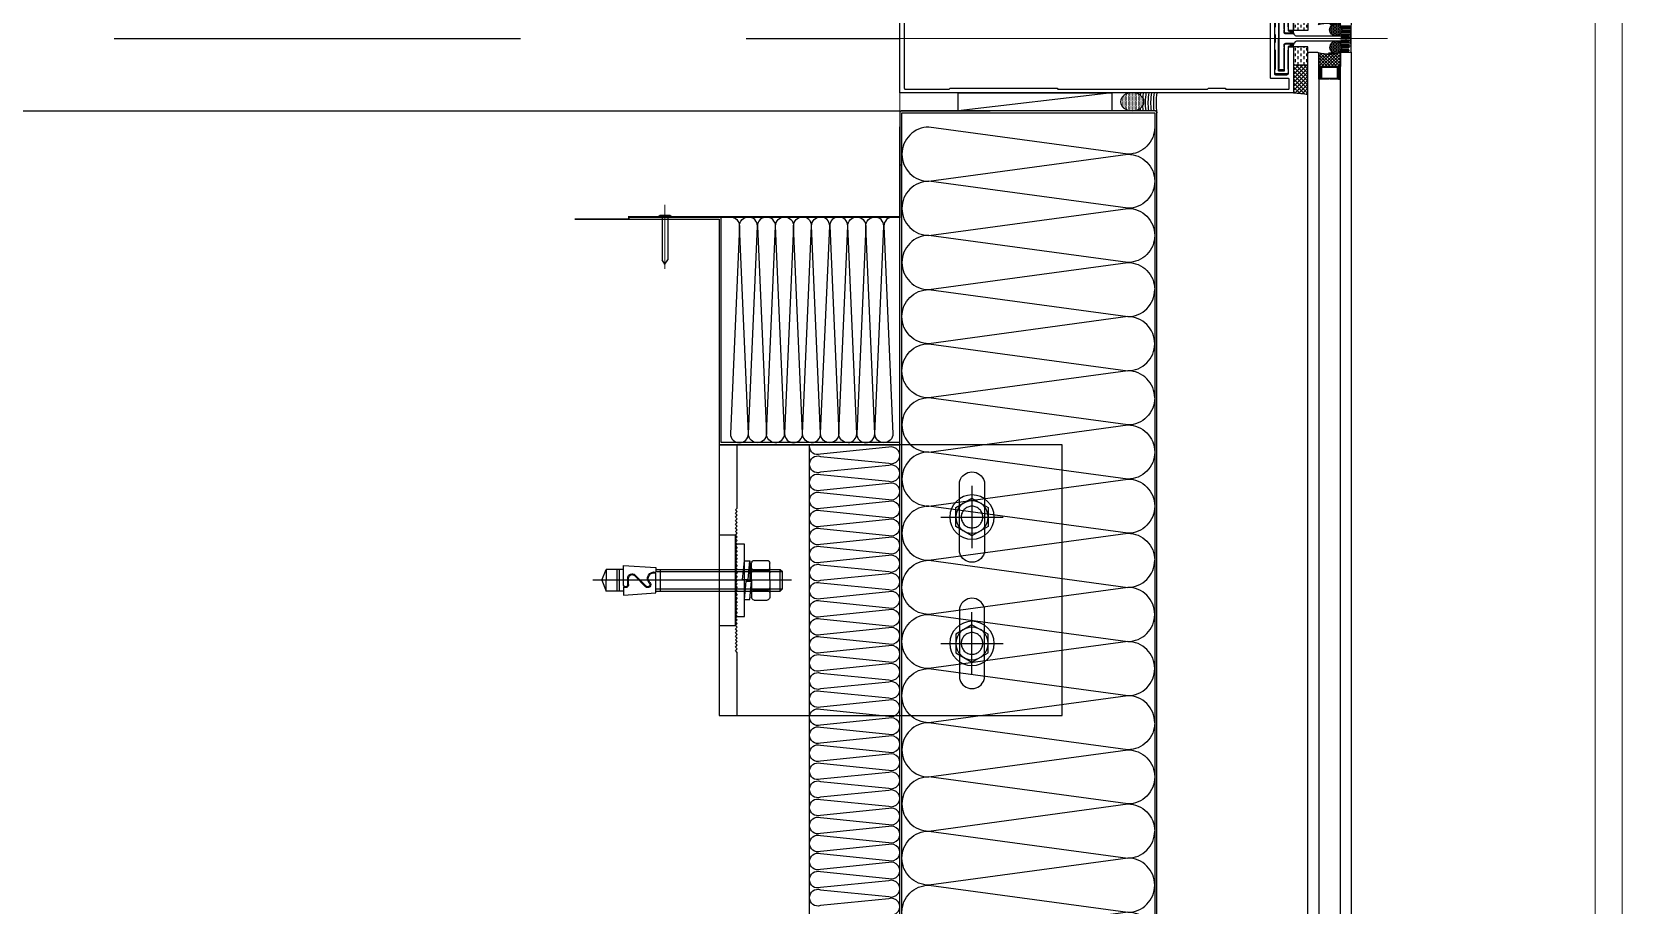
# Model space of a CAD drawing. Header units: millimetres. Extents: x 17311 to 801382, y -242618 to -104888.
# Drawn here: x 576165 to 577046, y -194609 to -194126 of the extents above; entities that cross this region are included whole.
import ezdxf

# ---------------------------------------------------------------- set-up
doc = ezdxf.new("R2010")
doc.units = ezdxf.units.MM
doc.header["$LTSCALE"] = 250
for name, pattern in [('CENTER', [50.8, 31.75, -6.35, 6.35, -6.35]), ('CENTER2', [28.575, 19.05, -3.175, 3.175, -3.175]), ('HID', [2.8, 1.8, -1]), ('HIDDEN', [9.525, 6.35, -3.175])]:
    doc.linetypes.add(name, pattern=pattern)
for name, color, linetype in [('8', 8, 'Continuous'), ('A-ETC-8', 8, 'Continuous'), ('A-FIN-8', 8, 'Continuous'), ('A-WIN', 4, 'Continuous'), ('B-AR', 7, 'Continuous'), ('EGI', 6, 'Continuous'), ('fastener', 1, 'Continuous'), ('FSTN', 6, 'Continuous'), ('GLASS', 7, 'Continuous'), ('ISL', 251, 'Continuous'), ('polyamide', 6, 'Continuous'), ('S-TEEL', 4, 'Continuous'), ('SEALANT', 252, 'Continuous'), ('W250', 7, 'Continuous'), ('인테리어', 7, 'HIDDEN')]:
    doc.layers.add(name, color=color, linetype=linetype)
doc.layers.add('A-WIN-ELE', color=8, linetype='Continuous', lineweight=9)
doc.layers.add('CEN', color=1, linetype='Continuous', lineweight=9)
pattern_1 = [(90, (81579.6663, 89232.96467), (-0.15875, 0.079375), [0, -0.15875])]
pattern_2 = [(225, (58237.0189, -22344.7967), (1.122532015, -1.122532015), []), (315, (58237.0189, -22344.7967), (1.122532015, 1.122532015), [])]
pattern_3 = [(270, (-24016.0779, 66483.7451), (1.5875, -1.5875), [1.5875, -1.5875])]
pattern_4 = [(315, (-462.3626, 2021.3178), (0.8838835, 0.8838835), []), (45, (-462.3626, 2021.3178), (-0.8838835, 0.8838835), [])]
pattern_5 = [(248.1986, (-173432.0886, -82748.5761), (0.464238432, -0.5222680618), [0, -0.625])]

# ---------------------------------------------------------------- blocks, each defined once
blk = doc.blocks.new('커튼월 히든바')
at = {"layer": 'GLASS', "transparency": 33554687}
h = blk.add_hatch(dxfattribs=at)
h.set_pattern_fill('ANSI37', color=253, scale=10, angle=90, style=0)
h.set_pattern_definition(pattern_4)
h.paths.add_polyline_path([(-182, 8.5, 0.198912), (-181.71, 7.79, 0.112366), (-194.29, 7.79, 0.198912), (-194, 8.5), (-194, 15.5), (-192.95, 15.5), (-192.95, 16.2, 0.414214), (-192.25, 15.5), (-183.75, 15.5, 0.414035), (-183.05, 16.2), (-183.05, 15.5), (-182, 15.5)])
h = blk.add_hatch(dxfattribs=at)
h.set_pattern_fill('ANSI37', color=253, scale=10, angle=270, style=0)
h.set_pattern_definition(pattern_4)
h.paths.add_polyline_path([(-182, -8.5, -0.198912), (-181.71, -7.79, -0.112366), (-194.29, -7.79, -0.198912), (-194, -8.5), (-194, -15.5), (-192.95, -15.5), (-192.95, -16.2, -0.414214), (-192.25, -15.5), (-183.75, -15.5, -0.414035), (-183.05, -16.2), (-183.05, -15.5), (-182, -15.5)])
at = {"layer": 'SEALANT', "transparency": 33554687}
h = blk.add_hatch(dxfattribs=at)
h.set_pattern_fill('ANSI37', color=253, scale=0.5)
h.set_pattern_definition(pattern_2)
h.paths.add_polyline_path([(-168, 14.5), (-176, 14.5), (-176, 31, 0.032752), (-168, 30)])
at = {"layer": 'SEALANT'}
h = blk.add_hatch(dxfattribs=at)
h.set_pattern_fill('DASH', color=253, scale=0.5, angle=90, style=0)
h.set_pattern_definition(pattern_3)
h.paths.add_polyline_path([(-168, 14.5), (-176, 14.5), (-176, 4.5), (-168, 4.5)])
at = {"layer": 'SEALANT', "transparency": 33554687}
h = blk.add_hatch(dxfattribs=at)
h.set_pattern_fill('DOTS', color=253, scale=0.5)
h.set_pattern_definition([(360, (-73304.1348, 247739.18495), (0.396875, 0.79375), [0, -0.79375])])
edge = h.paths.add_edge_path()
edge.add_line((-190.78, -8.19), (-191.18, -8.23))
edge.add_arc((-186, 40.48), 48.98, 263.93206, 271.30611)
edge.add_line((-184.88, -8.49), (-185.34, -8.46))
edge.add_line((-185.34, -8.46), (-185.79, -8.41))
edge.add_line((-185.79, -8.41), (-186.24, -8.34))
edge.add_line((-186.24, -8.34), (-186.68, -8.25))
edge.add_line((-186.68, -8.25), (-187.12, -8.14))
edge.add_line((-187.12, -8.14), (-187.55, -8.02))
edge.add_line((-187.55, -8.02), (-187.98, -7.87))
edge.add_line((-187.98, -7.87), (-188.4, -7.71))
edge.add_line((-188.4, -7.71), (-188.81, -7.54))
edge.add_line((-188.81, -7.54), (-189.14, -7.37))
edge.add_line((-189.14, -7.37), (-189.62, -7.74))
edge.add_line((-189.62, -7.74), (-190.18, -8.02))
edge.add_line((-190.18, -8.02), (-190.78, -8.19))
edge = h.paths.add_edge_path()
edge.add_line((-191.18, 8.23), (-190.78, 8.19))
edge.add_line((-190.78, 8.19), (-190.18, 8.02))
edge.add_line((-190.18, 8.02), (-189.62, 7.74))
edge.add_line((-189.62, 7.74), (-189.14, 7.37))
edge.add_line((-189.14, 7.37), (-188.81, 7.54))
edge.add_line((-188.81, 7.54), (-188.4, 7.71))
edge.add_line((-188.4, 7.71), (-187.98, 7.87))
edge.add_line((-187.98, 7.87), (-187.55, 8.02))
edge.add_line((-187.55, 8.02), (-187.12, 8.14))
edge.add_line((-187.12, 8.14), (-186.68, 8.25))
edge.add_line((-186.68, 8.25), (-186.24, 8.34))
edge.add_line((-186.24, 8.34), (-185.79, 8.41))
edge.add_line((-185.79, 8.41), (-185.34, 8.46))
edge.add_line((-185.34, 8.46), (-184.88, 8.49))
edge.add_arc((-186, -40.48), 48.98, 88.69389, 96.06856)
edge = h.paths.add_edge_path()
edge.add_line((-192.61, 8.02), (-192.39, 8.08))
edge.add_arc((-186, -40.48), 48.98, 97.49491, 99.74726)
edge.add_line((-194.29, 7.79), (-195, 7.5))
edge.add_line((-195, 7.5), (-199, 7.5))
edge.add_arc((-199, 8.5), 1, 190.59727, 270, ccw=False)
edge.add_arc((-290.65, 0), 91.05, -5.24052, 5.24052, ccw=False)
edge.add_arc((-199, -8.5), 1, 90, 169.40273, ccw=False)
edge.add_line((-199, -7.5), (-195, -7.5))
edge.add_line((-195, -7.5), (-194.29, -7.79))
edge.add_arc((-186, 40.48), 48.98, 260.25274, 262.50428)
edge.add_line((-192.39, -8.08), (-192.61, -8.02))
edge.add_line((-192.61, -8.02), (-193.17, -7.74))
edge.add_line((-193.17, -7.74), (-193.67, -7.37))
edge.add_line((-193.67, -7.37), (-194.09, -6.91))
edge.add_line((-194.09, -6.91), (-194.41, -6.38))
edge.add_line((-194.41, -6.38), (-194.64, -5.8))
edge.add_line((-194.64, -5.8), (-194.75, -5.18))
edge.add_line((-194.75, -5.18), (-194.75, -4.56))
edge.add_line((-194.75, -4.56), (-194.64, -3.95))
edge.add_line((-194.64, -3.95), (-194.41, -3.37))
edge.add_line((-194.41, -3.37), (-194.09, -2.84))
edge.add_line((-194.09, -2.84), (-193.67, -2.38))
edge.add_line((-193.67, -2.38), (-193.6, -2.33))
edge.add_line((-193.6, -2.33), (-193.7, -1.99))
edge.add_line((-193.7, -1.99), (-193.8, -1.6))
edge.add_line((-193.8, -1.6), (-193.87, -1.2))
edge.add_line((-193.87, -1.2), (-193.93, -0.8))
edge.add_line((-193.93, -0.8), (-193.96, -0.4))
edge.add_line((-193.96, -0.4), (-193.97, 0))
edge.add_line((-193.97, 0), (-193.96, 0.4))
edge.add_line((-193.96, 0.4), (-193.93, 0.8))
edge.add_line((-193.93, 0.8), (-193.87, 1.2))
edge.add_line((-193.87, 1.2), (-193.8, 1.6))
edge.add_line((-193.8, 1.6), (-193.7, 1.99))
edge.add_line((-193.7, 1.99), (-193.6, 2.33))
edge.add_line((-193.6, 2.33), (-193.67, 2.38))
edge.add_line((-193.67, 2.38), (-194.09, 2.84))
edge.add_line((-194.09, 2.84), (-194.41, 3.37))
edge.add_line((-194.41, 3.37), (-194.64, 3.95))
edge.add_line((-194.64, 3.95), (-194.75, 4.56))
edge.add_line((-194.75, 4.56), (-194.75, 5.18))
edge.add_line((-194.75, 5.18), (-194.64, 5.8))
edge.add_line((-194.64, 5.8), (-194.41, 6.38))
edge.add_line((-194.41, 6.38), (-194.09, 6.91))
edge.add_line((-194.09, 6.91), (-193.67, 7.37))
edge.add_line((-193.67, 7.37), (-193.17, 7.74))
edge.add_line((-193.17, 7.74), (-192.61, 8.02))
at = {"layer": 'SEALANT'}
h = blk.add_hatch(dxfattribs=at)
h.set_pattern_fill('DOTS', color=8, scale=10, angle=248.1986)
h.set_pattern_definition(pattern_5)
edge = h.paths.add_edge_path()
edge.add_ellipse((-191.4, 4.87), major_axis=(0, 3.37), ratio=1, start_angle=0, end_angle=360, ccw=False)
at = {"layer": 'SEALANT', "transparency": 33554687}
h = blk.add_hatch(dxfattribs=at)
h.set_pattern_fill('DOTS', color=253, scale=0.1, angle=90)
h.set_pattern_definition(pattern_1)
h.paths.add_polyline_path([(-167.92, 2.75), (-166.1, 2.75), (-166.1, 2.95), (-166.1, 3.84), (-166.1, 4.5), (-167.5, 4.5, -0.362029), (-167.99, 4.91, -0.057613), (-168.29, 2.46), (-168.06, 2.69, -0.198912)])
at = {"layer": 'SEALANT'}
h = blk.add_hatch(dxfattribs=at)
h.set_pattern_fill('DOTS', color=8, scale=10, angle=248.1986)
h.set_pattern_definition(pattern_5)
edge = h.paths.add_edge_path()
edge.add_ellipse((-191.4, -4.87), major_axis=(0, -3.37), ratio=1, start_angle=0, end_angle=360)
h = blk.add_hatch(dxfattribs=at)
h.set_pattern_fill('DASH', color=253, scale=0.5, angle=270, style=0)
h.set_pattern_definition(pattern_3)
h.paths.add_polyline_path([(-168, -14.5), (-176, -14.5), (-176, -4.5), (-168, -4.5)])
at = {"layer": 'SEALANT', "transparency": 33554687}
h = blk.add_hatch(dxfattribs=at)
h.set_pattern_fill('DOTS', color=253, scale=0.1, angle=270)
h.set_pattern_definition(pattern_1)
h.paths.add_polyline_path([(-167.92, -2.75), (-166.1, -2.75), (-166.1, -2.95), (-166.1, -3.84), (-166.1, -4.5), (-167.5, -4.5, 0.362029), (-167.99, -4.91, 0.057613), (-168.29, -2.46), (-168.06, -2.69, 0.198912)])
h = blk.add_hatch(dxfattribs=at)
h.set_pattern_fill('ANSI37', color=253, scale=0.5)
h.set_pattern_definition(pattern_2)
h.paths.add_polyline_path([(-168, -14.5), (-176, -14.5), (-176, -31, -0.032752), (-168, -30)])
at = {"layer": 'B-AR'}
for points in [[(-165.3, 19, -0.414214), (-164.3, 20), (-158, 20, -0.414214), (-157.5, 19.5), (-157.5, -19.5, -0.414214), (-158, -20), (-164.3, -20, -0.414214), (-165.3, -19), (-165.3, -4.7, 0.414214), (-165.5, -4.5), (-167.5, -4.5, 0.414214), (-168, -5), (-168, -30), (50, -30), (50, 30), (-168, 30), (-168, 5, 0.414214), (-167.5, 4.5), (-165.5, 4.5, 0.414214), (-165.3, 4.7)], [(-130.6, -28), (-165.2, -28, -0.414214), (-165.7, -27.5), (-165.7, -22.7, -0.414214), (-165.2, -22.2), (-155.8, -22.2, 0.414214), (-155.3, -21.7), (-155.3, 21.7, 0.414214), (-155.8, 22.2), (-165.2, 22.2, -0.414214), (-165.7, 22.7), (-165.7, 27.5, -0.414214), (-165.2, 28), (-130.6, 28), (-130.1, 27.5), (-120.9, 27.5), (-120.4, 28), (-37.6, 28), (-37.1, 27.5), (22.1, 27.5), (22.6, 28), (47, 28, -0.414214), (47.5, 27.5), (47.5, -27.5, -0.414214), (47, -28), (22.6, -28), (22.1, -27.5), (-37.1, -27.5), (-37.6, -28), (-120.4, -28), (-120.9, -27.5), (-130.1, -27.5)], [(-163.6, -2.75, -0.414214), (-162.6, -3.75), (-162.6, -4.63, 0.298217), (-162.9, -5.09, 0.298217), (-162.6, -5.55), (-162.6, -16.34, 0.298217), (-162.9, -16.8, 0.414214), (-162.4, -17.3), (-160.4, -17.3, 0.414214), (-159.9, -16.8, 0.236068), (-160.1, -16.4), (-160.1, -0.4, 0.236068), (-159.9, 0, 0.236068), (-160.1, 0.4), (-160.1, 16.4, 0.236068), (-159.9, 16.8, 0.414214), (-160.4, 17.3), (-162.4, 17.3, 0.414214), (-162.9, 16.8, 0.298217), (-162.6, 16.34), (-162.6, 5.55, 0.298217), (-162.9, 5.09, 0.298217), (-162.6, 4.63), (-162.6, 3.75, -0.414214), (-163.6, 2.75), (-167.92, 2.75, 0.198912), (-168.06, 2.69), (-168.96, 1.79, -0.198911), (-169.66, 1.5), (-195.8, 1.5, 0.414214), (-197.3, 0, 0.414214), (-195.8, -1.5), (-169.66, -1.5, -0.198912), (-168.96, -1.79), (-168.29, -2.46, 0.198912), (-167.59, -2.75)]]:
    blk.add_lwpolyline(points, format="xyb", close=True, dxfattribs=at)
at = {"layer": 'CEN', "ltscale": 0.005}
blk.add_line((70, 0, 0), (-220, 0), dxfattribs=at)
at = {"layer": 'GLASS', "color": 1, "linetype": 'Continuous'}
for p, q in [((-193.25, 15.5, 0), (-193.25, 22.5, 0)), ((-182.75, 15.5, 0), (-182.75, 22.5, 0)), ((-193.25, -15.5, 0), (-193.25, -22.5, 0)), ((-182.75, -15.5, 0), (-182.75, -22.5, 0))]:
    blk.add_line(p, q, dxfattribs=at)
at = {"layer": 'GLASS', "color": 1, "linetype": 'Continuous', "elevation": 0}
for points in [[(-192.95, 15.5), (-192.95, 22.5), (-194, 22.5), (-194, 15.5)], [(-183.05, 15.5), (-183.05, 22.5), (-182, 22.5), (-182, 15.5)], [(-192.95, -15.5), (-192.95, -22.5), (-194, -22.5), (-194, -15.5)], [(-183.05, -15.5), (-183.05, -22.5), (-182, -22.5), (-182, -15.5)]]:
    blk.add_lwpolyline(points, close=True, dxfattribs=at)
for points in [[(-183.05, 16.2, -0.414214), (-183.75, 15.5), (-192.25, 15.5, -0.414214), (-192.95, 16.2), (-192.95, 22, -0.414214), (-192.45, 22.5), (-188.5, 22.5), (-188, 22), (-187.5, 22.5), (-183.55, 22.5, -0.414214), (-183.05, 22), (-183.05, 16.2)], [(-183.55, 16.2), (-183.55, 21.8, 0.414214), (-183.75, 22), (-192.25, 22, 0.414214), (-192.45, 21.8), (-192.45, 16.2, 0.414214), (-192.25, 16), (-183.75, 16, 0.414214), (-183.55, 16.2)], [(-183.05, -16.2, 0.414214), (-183.75, -15.5), (-192.25, -15.5, 0.414214), (-192.95, -16.2), (-192.95, -22, 0.414214), (-192.45, -22.5), (-188.5, -22.5), (-188, -22), (-187.5, -22.5), (-183.55, -22.5, 0.414214), (-183.05, -22), (-183.05, -16.2)], [(-183.55, -16.2), (-183.55, -21.8, -0.414214), (-183.75, -22), (-192.25, -22, -0.414214), (-192.45, -21.8), (-192.45, -16.2, -0.414214), (-192.25, -16), (-183.75, -16, -0.414214), (-183.55, -16.2)]]:
    blk.add_lwpolyline(points, format="xyb", dxfattribs=at)
for points in [[(-182, 8.5, 0.198912), (-181.71, 7.79, 0.112366), (-194.29, 7.79, 0.198912), (-194, 8.5), (-194, 15.5), (-192.95, 15.5), (-192.95, 16.2, 0.414214), (-192.25, 15.5), (-183.75, 15.5, 0.414035), (-183.05, 16.2), (-183.05, 15.5), (-182, 15.5)], [(-182, -8.5, -0.198912), (-181.71, -7.79, -0.112366), (-194.29, -7.79, -0.198912), (-194, -8.5), (-194, -15.5), (-192.95, -15.5), (-192.95, -16.2, -0.414214), (-192.25, -15.5), (-183.75, -15.5, -0.414035), (-183.05, -16.2), (-183.05, -15.5), (-182, -15.5)]]:
    blk.add_lwpolyline(points, format="xyb", close=True, dxfattribs=at)
at = {"layer": 'GLASS', "color": 8, "linetype": 'Continuous'}
for centre in [(-191.63, 21.25, 0), (-191.63, 19.75, 0), (-191.63, 18.25, 0), (-190.25, 21.25, 0), (-190.25, 19.75, 0), (-190.25, 18.25, 0), (-188.75, 21.25, 0), (-188.75, 19.75, 0), (-188.75, 18.25, 0), (-187.25, 21.25, 0), (-187.25, 19.75, 0), (-187.25, 18.25, 0), (-185.75, 21.25, 0), (-185.75, 19.75, 0), (-185.75, 18.25, 0), (-184.25, 21.25, 0), (-184.25, 19.75, 0), (-184.25, 18.25, 0), (-191.63, 16.75, 0), (-190.25, 16.75, 0), (-188.75, 16.75, 0), (-187.25, 16.75, 0), (-185.75, 16.75, 0), (-184.25, 16.75, 0)]:
    blk.add_circle(centre, 0.65, dxfattribs=at)
at = {"layer": 'polyamide', "color": 5}
blk.add_lwpolyline([(-159.7, -17.85), (-159.7, 0), (-159.7, -17.85), (-163.1, -17.85), (-163.1, -3.45), (-163.6, -2.95), (-166.1, -2.95), (-166.1, -3.84), (-165.6, -4.34), (-165.1, -4.34), (-165.1, -6.4), (-164.8, -6.7), (-164.8, -16.99), (-165.1, -16.99), (-165.1, -19.05), (-164.6, -19.55), (-158.2, -19.55), (-157.7, -19.05), (-157.7, -16.99), (-158, -16.99), (-158, -6.5), (-157.7, -6.5), (-157.7, -2), (-158, -2), (-158, 2), (-157.7, 2), (-157.7, 6.49), (-158, 6.49), (-158, 16.99), (-157.7, 16.99), (-157.7, 19.05), (-158.2, 19.55), (-164.6, 19.55), (-165.1, 19.05), (-165.1, 16.99), (-164.8, 16.99), (-164.8, 6.7), (-165.1, 6.4), (-165.1, 4.34), (-165.6, 4.34), (-166.1, 3.84), (-166.1, 2.95), (-163.6, 2.95), (-163.1, 3.45), (-163.1, 17.85), (-159.7, 17.85), (-159.7, 0)], dxfattribs=at)
at = {"layer": 'SEALANT', "color": 4}
for points in [[(-168, 30, -0.032752), (-176, 31)], [(-168, -30, 0.032752), (-176, -31)]]:
    blk.add_lwpolyline(points, format="xyb", dxfattribs=at)
for points in [[(-168, 14.5), (-176, 14.5), (-176, 4.5), (-168, 4.5)], [(-168, -14.5), (-176, -14.5), (-176, -4.5), (-168, -4.5)]]:
    blk.add_lwpolyline(points, close=True, dxfattribs=at)
at = {"layer": 'SEALANT', "color": 4, "elevation": 0}
blk.add_lwpolyline([(-200, 8.5, -0.046781), (-200, -8.5)], format="xyb", dxfattribs=at)
at = {"layer": 'SEALANT', "color": 8}
for centre, start, end in [((-179.39, 5.06), 346.77836, 359.22451), ((-179.39, -5.06), 0.77549, 13.22164)]:
    blk.add_arc(centre, 11.4, start, end, dxfattribs=at)
at = {"layer": 'SEALANT', "color": 4, "extrusion": (0, 0, -1)}
blk.add_ellipse((-191.4, 4.87, 0), major_axis=(0, 3.37), ratio=1, dxfattribs=at)
at = {"layer": 'SEALANT', "color": 4}
blk.add_ellipse((-191.4, -4.87, 0), major_axis=(0, -3.37), ratio=1, dxfattribs=at)
blk = doc.blocks.new('CONC-PIN')
at = {"layer": 'CEN', "linetype": 'CENTER'}
blk.add_line((-6.75, 0), (28.82, 0), dxfattribs=at)
at = {"layer": 'FSTN', "color": 8}
for p, q in [((-0.8, -2.9), (-0.8, 2.9)), ((-0.3, 3.4), (0, 3.4)), ((0, -3.4), (0, 3.4)), ((0, 1.5), (23.74, 1.5)), ((26.14, 0), (23.74, 1.5)), ((26.14, 0), (23.74, -1.5)), ((-0.3, -3.4), (0, -3.4)), ((0, -1.5), (23.74, -1.5))]:
    blk.add_line(p, q, dxfattribs=at)
for centre, start, end in [((-0.3, 2.9), 90, 180), ((-0.3, -2.9), 180, 270)]:
    blk.add_arc(centre, 0.5, start, end, dxfattribs=at)
blk = doc.blocks.new('m12 set anchor')
at = {"layer": 'A-ETC-8'}
for p, q in [((-4.8, 21), (-6, 19.8)), ((-6, 19.8), (6, 19.8)), ((-6, -49), (-6, 19.8)), ((-4.8, 21), (4.8, 21)), ((-4.8, -49), (-4.8, 21)), ((0, 26), (0, -84)), ((6, 19.8), (4.8, 21)), ((4.8, -49), (4.8, 21)), ((6, -49), (6, 19.8)), ((-10.97, 5.47), (-10.97, 12.53)), ((0, 14), (-9.5, 14)), ((-5.48, 5.47), (-5.48, 12.53)), ((0, 14), (9.5, 14)), ((5.48, 5.47), (5.48, 12.53)), ((10.97, 5.47), (10.97, 12.53)), ((-10.75, 3), (-0.5, 4)), ((-10.75, 0), (-10.75, 3)), ((-10.75, 0), (-0.5, 1)), ((-10.75, 0), (0.5, 0)), ((0, 4), (-9.5, 4)), ((-0.5, 1), (-0.5, 4)), ((10.75, 3), (-0.5, 3)), ((0, 4), (9.5, 4)), ((0.5, 2), (10.75, 3)), ((0.5, -1), (0.5, 2)), ((0.5, -1), (10.75, 0)), ((10.75, 0), (10.75, 3)), ((-8.2, -67), (-7, -49)), ((-7, -49), (0, -49)), ((6, -46.6), (-6, -46.6)), ((0, -49), (3.91, -49)), ((7, -49), (4.42, -49)), ((8.2, -67), (7, -49)), ((2.56, -60.84), (-3.59, -54.7)), ((2.9, -60.5), (-3.25, -54.36)), ((-3.58, -67), (-8.2, -67)), ((-6, -67), (-6, -76.6)), ((6, -69.4), (-6, -69.4)), ((-2.4, -64.12), (1.2, -64.12)), ((-2.4, -64.6), (1.2, -64.6)), ((-2.4, -67), (0, -67)), ((0, -67), (8.2, -67)), ((6, -67), (6, -76.6)), ((6, -70.6), (-6, -70.6)), ((0, -79), (-6, -76.6)), ((-6, -76.6), (0, -76.6)), ((6, -76.6), (0, -76.6)), ((0, -79), (6, -76.6))]:
    blk.add_line(p, q, dxfattribs=at)
for centre, radius, start, end in [((-9.5, 12.53), 1.47, 90, 180), ((-6.95, 12.53), 1.47, 0, 90), ((-4.02, 12.53), 1.47, 90, 180), ((4.02, 12.53), 1.47, 0, 90), ((6.95, 12.53), 1.47, 90, 180), ((9.5, 12.53), 1.47, 0, 90), ((-9.5, 5.47), 1.47, 180, 270), ((-6.95, 5.47), 1.47, 270, 0), ((-4.02, 5.47), 1.47, 180, 270), ((4.02, 5.47), 1.47, 270, 0), ((6.95, 5.47), 1.47, 180, 270), ((9.5, 5.47), 1.47, 270, 0), ((-2.4, -53.51), 1.68, 45, 225), ((-2.4, -53.51), 1.2, 45, 225), ((0.99, -50.11), 3.6, 225, 18.03778), ((0.99, -50.11), 3.12, 225, 20.93335), ((1.2, -62.2), 2.4, 270, 45), ((1.2, -62.2), 1.92, 270, 45), ((-2.4, -65.8), 1.68, 90, 225.58469), ((-2.4, -65.8), 1.2, 90, 270)]:
    blk.add_arc(centre, radius, start, end, dxfattribs=at)
blk = doc.blocks.new('A$C34c8856c')
at = {"layer": 'fastener', "linetype": 'CENTER2'}
for p, q in [((-140, 52.25, 0), (-140, 17.75, 0)), ((-122.75, 35, 0), (-157.25, 35, 0)), ((-140, -52.25, 0), (-140, -17.75, 0)), ((-122.75, -35, 0), (-157.25, -35, 0))]:
    blk.add_line(p, q, dxfattribs=at)
at = {"layer": 'fastener'}
for points in [[(-140, 45.39), (-149, 40.2), (-149, 29.8), (-140, 24.61), (-131, 29.8), (-131, 40.2)], [(-140, -45.39), (-149, -40.2), (-149, -29.8), (-140, -24.61), (-131, -29.8), (-131, -40.2)]]:
    blk.add_lwpolyline(points, close=True, dxfattribs=at)
for centre, radius in [((-140, 35, 0), 12.25), ((-140, 35, 0), 9), ((-140, -35, 0), 12.25), ((-140, -35, 0), 9)]:
    blk.add_circle(centre, radius, dxfattribs=at)
at = {"layer": 'fastener', "linetype": 'HIDDEN'}
for centre in [(-140, 35, 0), (-140, -35, 0)]:
    blk.add_circle(centre, 6, dxfattribs=at)
at = {"layer": 'S-TEEL'}
for points in [[(-190, 75), (0, 75), (0, -75), (-190, -75)], [(-14, -20), (-14, 20), (-10, 20), (-9, 19), (-10, 18), (-9, 17), (-10, 16), (-9, 15), (-10, 14), (-9, 13), (-10, 12), (-9, 11), (-10, 10), (-9, 9), (-10, 8), (-9, 7), (-10, 6), (-9, 5), (-10, 4), (-9, 3), (-10, 2), (-9, 1), (-10, 0), (-9, -1), (-10, -2), (-9, -3), (-10, -4), (-9, -5), (-10, -6), (-9, -7), (-10, -8), (-9, -9), (-10, -10), (-9, -11), (-10, -12), (-9, -13), (-10, -14), (-9, -15), (-10, -16), (-9, -17), (-10, -18), (-9, -19), (-10, -20)]]:
    blk.add_lwpolyline(points, close=True, dxfattribs=at)
blk.add_lwpolyline([(-10, 40), (-10, 75), (0, 75), (0, -75), (-10, -75), (-10, -40), (-9, -39), (-10, -38), (-9, -37), (-10, -36), (-9, -35), (-10, -34), (-9, -33), (-10, -32), (-9, -31), (-10, -30), (-9, -29), (-10, -28), (-9, -27), (-10, -26), (-9, -25), (-10, -24), (-9, -23), (-10, -22), (-9, -21), (-10, -20), (-9, -19), (-10, -18), (-9, -17), (-10, -16), (-9, -15), (-10, -14), (-9, -13), (-10, -12), (-9, -11), (-10, -10), (-9, -9), (-10, -8), (-9, -7), (-10, -6), (-9, -5), (-10, -4), (-9, -3), (-10, -2), (-9, -1), (-10, 0), (-9, 1), (-10, 2), (-9, 3), (-10, 4), (-9, 5), (-10, 6), (-9, 7), (-10, 8), (-9, 9), (-10, 10), (-9, 11), (-10, 12), (-9, 13), (-10, 14), (-9, 15), (-10, 16), (-9, 17), (-10, 18), (-9, 19), (-10, 20), (-9, 21), (-10, 22), (-9, 23), (-10, 24), (-9, 25), (-10, 26), (-9, 27), (-10, 28), (-9, 29), (-10, 30), (-9, 31), (-10, 32), (-9, 33), (-10, 34), (-9, 35), (-10, 36), (-9, 37), (-10, 38), (-9, 39), (-10, 40)], dxfattribs=at)
for points in [[(-146.71, 15, 0.745357), (-133.29, 15, 0.072565), (-133, 17), (-133, 53, 0.072565), (-133.29, 55, 0.745355), (-146.71, 55, 0.072565), (-147, 53), (-147, 17, 0.072565)], [(-146.71, -15, -0.745357), (-133.29, -15, -0.072565), (-133, -17), (-133, -53, -0.072565), (-133.29, -55, -0.745355), (-146.71, -55, -0.072565), (-147, -53), (-147, -17, -0.072565)]]:
    blk.add_lwpolyline(points, format="xyb", close=True, dxfattribs=at)
at = {"layer": 'S-TEEL', "color": 1}
blk.add_lwpolyline([(0, -25), (-9, -25), (-9, 25), (0, 25)], close=True, dxfattribs=at)
at = {"layer": 'fastener', "rotation": 90}
blk.add_blockref('m12 set anchor', (-14, 0), dxfattribs=at)

msp = doc.modelspace()

# ---------------------------------------------------------------- hatches: boundary and pattern name
at = {"layer": 'SEALANT', "transparency": 33554687}
h = msp.add_hatch(dxfattribs=at)
h.set_pattern_fill('DOTS', color=8, scale=0.5, angle=270, style=0)
h.set_pattern_definition([(270, (-12545222.6625, -350955.0967), (0.79375, -0.396875), [0, -0.79375])])
edge = h.paths.add_edge_path()
edge.add_ellipse((576774.39, -194164.48), major_axis=(-6.47, 0), ratio=0.77258, start_angle=0, end_angle=360, ccw=False)

# ---------------------------------------------------------------- linework, layer by layer
at = {"layer": '8', "color": 6, "const_width": 1, "elevation": 0}
msp.add_lwpolyline([(576465.66, -194229.48), (576495.66, -194229.48), (576495.66, -194228.28), (576645.66, -194228.28), (576645.66, -194178.28)], dxfattribs=at)
at = {"layer": '8', "elevation": 0}
msp.add_lwpolyline([(576495.66, -194229.48), (576545.66, -194229.48), (576545.66, -194354.48), (576645.66, -194354.48), (576645.66, -194353.28), (576546.86, -194353.28), (576546.86, -194228.28), (576495.66, -194228.28)], close=True, dxfattribs=at)
at = {"layer": 'A-FIN-8'}
msp.add_line((566060.66, -194169.48), (576695.66, -194169.48), dxfattribs=at)
at = {"layer": 'A-WIN'}
for points in [[(576871.66, -194137.98, -0.414214), (576872.66, -194136.98), (576876.66, -194136.98, -0.414214), (576877.66, -194137.98), (576877.66, -195970.98, -0.414214), (576876.66, -195971.98), (576872.66, -195971.98, -0.414214), (576871.66, -195970.98)], [(576889.66, -194137.98, -0.414214), (576890.66, -194136.98), (576894.66, -194136.98, -0.414214), (576895.66, -194137.98), (576895.66, -195970.98, -0.414214), (576894.66, -195971.98), (576890.66, -195971.98, -0.414214), (576889.66, -195970.98)]]:
    msp.add_lwpolyline(points, format="xyb", close=True, dxfattribs=at)
at = {"layer": 'A-WIN-ELE'}
msp.add_line((577030.66, -186149.44), (577030.66, -197841.98), dxfattribs=at)
msp.add_lwpolyline([(576895.66, -197841.98), (577045.66, -197841.98), (577045.66, -186149.44), (576895.66, -186149.44)], close=True, dxfattribs=at)
at = {"layer": 'A-WIN-ELE', "elevation": 0}
msp.add_lwpolyline([(576645.66, -197819.48), (576645.66, -186171.94)], dxfattribs=at)
at = {"layer": 'EGI', "color": 8}
for p, q in [((576763.06, -194159.48, 0), (576678.06, -194169.48, 0)), ((576645.66, -195909.48, 0), (576645.66, -194199.48, 0)), ((576646.86, -195909.48, 0), (576646.86, -194199.48, 0))]:
    msp.add_line(p, q, dxfattribs=at)
at = {"layer": 'ISL', "elevation": 0}
msp.add_lwpolyline([(576763.06, -194169.48), (576678.06, -194169.48), (576678.06, -194159.48), (576763.06, -194159.48)], close=True, dxfattribs=at)
for points in [[(576788.06, -194170.68, 0.414214), (576786.86, -194169.48), (576646.86, -194169.48, 0.414214), (576645.66, -194170.68), (576645.66, -194199.48), (576646.86, -194199.48), (576646.86, -194170.68), (576786.86, -194170.68), (576786.86, -195938.28), (576646.86, -195938.28), (576646.86, -195909.48), (576645.66, -195909.48), (576645.66, -195938.28, 0.414214), (576646.86, -195939.48), (576786.86, -195939.48, 0.414214), (576788.06, -195938.28), (576788.06, -194170.68)], [(576786.86, -194178.52, -0.414316), (576771.88, -194193.51), (576661.85, -194178.53, 0.414316), (576646.86, -194193.52, 0.414316), (576661.85, -194208.51), (576771.88, -194193.53, -0.414316), (576786.86, -194208.52)], [(576786.86, -194208.51, -0.414316), (576771.88, -194223.5), (576661.85, -194208.52, 0.414316), (576646.86, -194223.51, 0.414316), (576661.85, -194238.5), (576771.88, -194223.52, -0.414316), (576786.86, -194238.51)], [(576786.86, -194238.5, -0.414316), (576771.88, -194253.49), (576661.85, -194238.51, 0.414316), (576646.86, -194253.5, 0.414316), (576661.85, -194268.49), (576771.88, -194253.51, -0.414316), (576786.86, -194268.5)], [(576786.86, -194298.49, 0.414316), (576771.88, -194283.5), (576661.85, -194298.48, -0.414316), (576646.86, -194283.49, -0.414316), (576661.85, -194268.5), (576771.88, -194283.48, 0.414316), (576786.86, -194268.49)], [(576786.86, -194328.48, 0.414316), (576771.88, -194313.49), (576661.85, -194328.47, -0.414316), (576646.86, -194313.48, -0.414316), (576661.85, -194298.49), (576771.88, -194313.47, 0.414316), (576786.86, -194298.48)], [(576786.86, -194328.47, -0.414316), (576771.88, -194343.46), (576661.85, -194328.48, 0.414316), (576646.86, -194343.47, 0.414316), (576661.85, -194358.46), (576771.88, -194343.48, -0.414316), (576786.86, -194358.47)], [(576639.6, -194614.7, 1.372593), (576639.6, -194605.87), (576601.72, -194609.7, -0.509267), (576595.66, -194605.29, -0.509267), (576601.72, -194600.87), (576639.6, -194604.7, 1.372593), (576639.6, -194595.87), (576601.72, -194599.7, -0.509267), (576595.66, -194595.29, -0.509267), (576601.72, -194590.87), (576639.6, -194594.7, 1.372593), (576639.6, -194585.87), (576601.72, -194589.7, -0.509267), (576595.66, -194585.29, -0.509267), (576601.72, -194580.87), (576639.6, -194584.7, 1.372593), (576639.6, -194575.87), (576601.72, -194579.7, -0.509267), (576595.66, -194575.29, -0.509267), (576601.72, -194570.87), (576639.6, -194574.7, 1.372593), (576639.6, -194565.87), (576601.72, -194569.7, -0.509267), (576595.66, -194565.29, -0.509267), (576601.72, -194560.87), (576639.6, -194564.7, 1.372593), (576639.6, -194555.87), (576601.72, -194559.7, -0.509267), (576595.66, -194555.29, -0.509267), (576601.72, -194550.87), (576639.6, -194554.7, 1.372593), (576639.6, -194545.87), (576601.72, -194549.7, -0.509267), (576595.66, -194545.29, -0.509267), (576601.72, -194540.87), (576639.6, -194544.7, 1.372593), (576639.6, -194535.87), (576601.72, -194539.7, -0.509267), (576595.66, -194535.29, -0.509267), (576601.72, -194530.87), (576639.6, -194534.7, 1.372593), (576639.6, -194525.87), (576601.72, -194529.7, -0.509267), (576595.66, -194525.29, -0.509267), (576601.72, -194520.87), (576639.6, -194524.7, 1.372593), (576639.6, -194515.87), (576601.72, -194519.7, -0.509267), (576595.66, -194515.29, -0.509267), (576601.72, -194510.87), (576639.6, -194514.7, 1.372593), (576639.6, -194505.87), (576601.72, -194509.7, -0.509267), (576595.66, -194505.29, -0.509267), (576601.72, -194500.87), (576639.6, -194504.7, 1.372593), (576639.6, -194495.87), (576601.72, -194499.7, -0.509267), (576595.66, -194495.29, -0.509267), (576601.72, -194490.87), (576639.6, -194494.7, 1.372593), (576639.6, -194485.87), (576601.72, -194489.7, -0.509267), (576595.66, -194485.29, -0.509267), (576601.72, -194480.87), (576639.6, -194484.7, 1.372593), (576639.6, -194475.87), (576601.72, -194479.7, -0.509267), (576595.66, -194475.29, -0.509267), (576601.72, -194470.87), (576639.6, -194474.7, 1.372593), (576639.6, -194465.87), (576601.72, -194469.7, -0.509267), (576595.66, -194465.29, -0.509267), (576601.72, -194460.87), (576639.6, -194464.7, 1.372593), (576639.6, -194455.87), (576601.72, -194459.7, -0.509267), (576595.66, -194455.29, -0.509267), (576601.72, -194450.87), (576639.6, -194454.7, 1.372593), (576639.6, -194445.87), (576601.72, -194449.7, -0.509267), (576595.66, -194445.29, -0.509267), (576601.72, -194440.87), (576639.6, -194444.7, 1.372593), (576639.6, -194435.87), (576601.72, -194439.7, -0.509267), (576595.66, -194435.29, -0.509267), (576601.72, -194430.87), (576639.6, -194434.7, 1.372593), (576639.6, -194425.87), (576601.72, -194429.7, -0.509267), (576595.66, -194425.29, -0.509267), (576601.72, -194420.87), (576639.6, -194424.7, 1.372593), (576639.6, -194415.87), (576601.72, -194419.7, -0.509267), (576595.66, -194415.29, -0.509267), (576601.72, -194410.87), (576639.6, -194414.7, 1.372593), (576639.6, -194405.87), (576601.72, -194409.7, -0.509267), (576595.66, -194405.29, -0.509267), (576601.72, -194400.87), (576639.6, -194404.7, 1.372593), (576639.6, -194395.87), (576601.72, -194399.7, -0.509267), (576595.66, -194395.29, -0.509267), (576601.72, -194390.87), (576639.6, -194394.7, 1.372593), (576639.6, -194385.87), (576601.72, -194389.7, -0.509267), (576595.66, -194385.29, -0.509267), (576601.72, -194380.87), (576639.6, -194384.7, 1.372593), (576639.6, -194375.87), (576601.72, -194379.7, -0.509267), (576595.66, -194375.29, -0.509267), (576601.72, -194370.87), (576639.6, -194374.7, 1.372593), (576639.6, -194365.87), (576601.72, -194369.7, -0.509267), (576595.66, -194365.29, -0.509267), (576601.72, -194360.87), (576639.6, -194364.7, 1.372593), (576639.6, -194355.87), (576601.72, -194359.7, -0.509267), (576595.66, -194355.29, -0.043847), (576595.73, -194354.48)], [(576786.86, -194358.46, -0.414316), (576771.88, -194373.45), (576661.85, -194358.47, 0.414316), (576646.86, -194373.46, 0.414316), (576661.85, -194388.45), (576771.88, -194373.47, -0.414316), (576786.86, -194388.46)], [(576786.86, -194388.45, -0.414316), (576771.88, -194403.44), (576661.85, -194388.46, 0.414316), (576646.86, -194403.45, 0.414316), (576661.85, -194418.44), (576771.88, -194403.46, -0.414316), (576786.86, -194418.45)], [(576786.86, -194448.43, 0.414316), (576771.88, -194433.44), (576661.85, -194448.42, -0.414316), (576646.86, -194433.43, -0.414316), (576661.85, -194418.44), (576771.88, -194433.42, 0.414316), (576786.86, -194418.43)], [(576786.86, -194478.42, 0.414316), (576771.88, -194463.43), (576661.85, -194478.41, -0.414316), (576646.86, -194463.42, -0.414316), (576661.85, -194448.43), (576771.88, -194463.41, 0.414316), (576786.86, -194448.42)], [(576786.86, -194508.41, 0.414316), (576771.88, -194493.42), (576661.85, -194508.39, -0.414316), (576646.86, -194493.41, -0.414316), (576661.85, -194478.42), (576771.88, -194493.39, 0.414316), (576786.86, -194478.41)], [(576786.86, -194508.39, -0.414316), (576771.88, -194523.38), (576661.85, -194508.41, 0.414316), (576646.86, -194523.39, 0.414316), (576661.85, -194538.38), (576771.88, -194523.41, -0.414316), (576786.86, -194538.39)], [(576786.86, -194538.38, -0.414316), (576771.88, -194553.37), (576661.85, -194538.39, 0.414316), (576646.86, -194553.38, 0.414316), (576661.85, -194568.37), (576771.88, -194553.39, -0.414316), (576786.86, -194568.38)], [(576786.86, -194598.37, 0.414316), (576771.88, -194583.38), (576661.85, -194598.36, -0.414316), (576646.86, -194583.37, -0.414316), (576661.85, -194568.38), (576771.88, -194583.36, 0.414316), (576786.86, -194568.37)], [(576786.86, -194628.36, 0.414316), (576771.88, -194613.37), (576661.85, -194628.35, -0.414316), (576646.86, -194613.36, -0.414316), (576661.85, -194598.37), (576771.88, -194613.35, 0.414316), (576786.86, -194598.36)]]:
    msp.add_lwpolyline(points, format="xyb", dxfattribs=at)
at = {"layer": 'ISL', "linetype": 'ByBlock', "elevation": 0}
for points in [[(576551.87, -194228.31, -0.414316), (576556.86, -194233.3), (576551.87, -194348.32, 0.414316), (576556.87, -194353.31, 0.414316), (576561.87, -194348.32), (576556.87, -194233.3, -0.414316), (576561.87, -194228.31)], [(576571.87, -194228.31, 0.414316), (576566.87, -194233.3), (576571.87, -194348.32, -0.414316), (576566.87, -194353.31, -0.414316), (576561.87, -194348.32), (576566.87, -194233.3, 0.414316), (576561.87, -194228.31)], [(576576.58, -194353.28, -0.4008), (576571.87, -194348.32), (576576.87, -194233.3, 0.414316), (576571.87, -194228.31)], [(576576.58, -194353.28, 0.431184), (576581.86, -194348.29), (576576.87, -194233.28, -0.414316), (576581.87, -194228.28)], [(576581.86, -194228.28, -0.414316), (576586.86, -194233.28), (576581.87, -194348.29, 0.414316), (576586.86, -194353.29, 0.414316), (576591.86, -194348.29), (576586.87, -194233.28, -0.414316), (576591.87, -194228.28)], [(576596.86, -194353.29, -0.414214), (576591.87, -194348.29), (576596.86, -194233.28, 0.414316), (576591.86, -194228.28)], [(576596.86, -194353.29, 0.414214), (576601.86, -194348.29), (576596.86, -194233.28, -0.414316), (576601.86, -194228.28)], [(576611.86, -194228.28, 0.414316), (576606.86, -194233.28), (576611.86, -194348.29, -0.414316), (576606.86, -194353.29, -0.414316), (576601.86, -194348.29), (576606.86, -194233.28, 0.414316), (576601.86, -194228.28)], [(576617.15, -194353.28, -0.431184), (576611.86, -194348.29), (576616.86, -194233.28, 0.414316), (576611.86, -194228.28)], [(576617.15, -194353.28, 0.4008), (576621.85, -194348.32), (576616.86, -194233.3, -0.414316), (576621.85, -194228.31)], [(576621.85, -194228.31, -0.414316), (576626.85, -194233.3), (576621.85, -194348.32, 0.414316), (576626.85, -194353.31, 0.414316), (576631.85, -194348.32), (576626.86, -194233.3, -0.414316), (576631.85, -194228.31)], [(576641.86, -194228.31, 0.414316), (576636.86, -194233.3), (576641.85, -194348.32, -0.414316), (576636.86, -194353.31, -0.414316), (576631.86, -194348.32), (576636.85, -194233.3, 0.414316), (576631.85, -194228.31)]]:
    msp.add_lwpolyline(points, format="xyb", dxfattribs=at)
at = {"layer": 'ISL', "elevation": 0}
msp.add_lwpolyline([(576595.66, -196005.28), (576595.66, -194354.48)], dxfattribs=at)
at = {"layer": 'SEALANT', "color": 8}
for radius, start, end in [(42.75, 172.47297, 173.2306), (41.25, 172.19759, 174.06442), (39.75, 171.90122, 175.89448), (38.25, 171.58136, 186.60554), (36.75, 171.23509, 186.87643), (35.25, 170.85898, 187.17055), (33.75, 170.44899, 187.49103), (42.75, 185.2159, 185.9076), (41.25, 184.36153, 186.12323), (39.75, 182.51088, 186.35523)]:
    msp.add_arc((576819.82, -194165.08, 0), radius, start, end, dxfattribs=at)
at = {"layer": 'SEALANT', "color": 4}
msp.add_arc((576819.82, -194165.08, 0), 32.25, 170.0003, 189.99976, dxfattribs=at)
at = {"layer": 'SEALANT', "color": 4, "extrusion": (0, 0, -1)}
msp.add_ellipse((576774.39, -194164.48, 0), major_axis=(-6.47, 0), ratio=0.77258, dxfattribs=at)
at = {"layer": '인테리어', "linetype": 'HID', "ltscale": 0.5}
msp.add_line((566060.66, -194129.48), (576645.66, -194129.48), dxfattribs=at)

# ---------------------------------------------------------------- block references
at = {"xscale": -1, "rotation": 90}
msp.add_blockref('CONC-PIN', (576515.66, -194228.28), dxfattribs=at)
at = {"layer": 'A-ETC-8', "xscale": -1}
msp.add_blockref('A$C34c8856c', (576545.66, -194429.48), dxfattribs=at)
at = {"layer": 'W250', "xscale": -1}
msp.add_blockref('커튼월 히든바', (576695.66, -194129.48, 0), dxfattribs=at)

doc.saveas('drawing.dxf')
